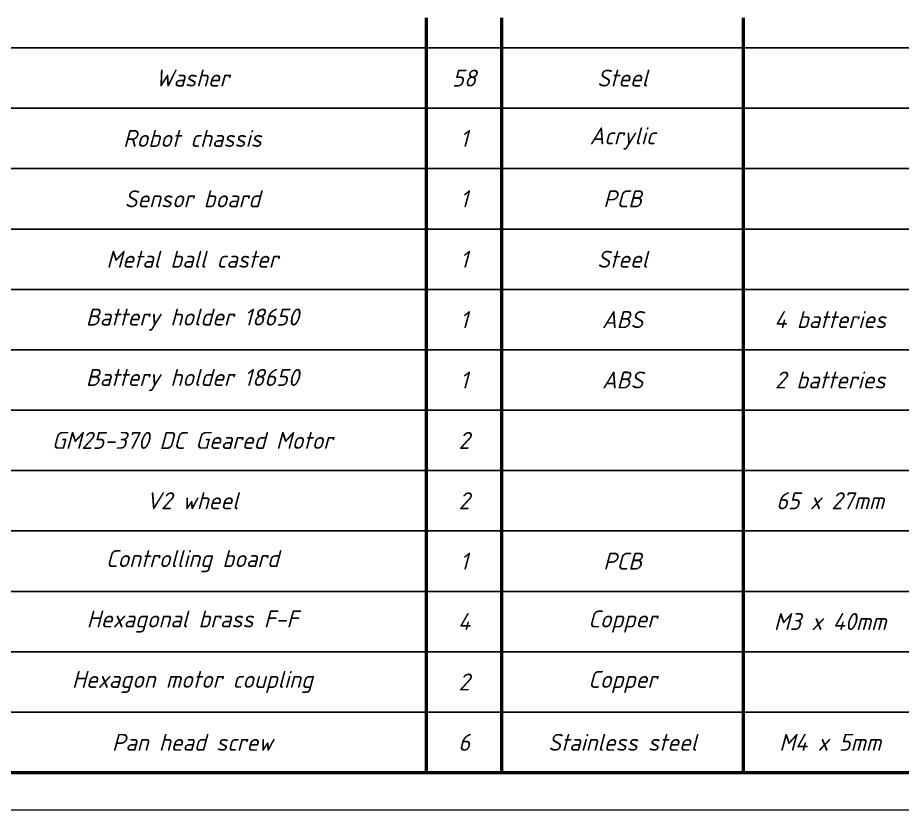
# Model space of a CAD drawing. Header units: inches. Extents: x -1846 to 3013, y 0 to 1997.
# Drawn here: x 2704 to 2821.2, y 155.6 to 260.6 of the extents above; entities that cross this region are included whole.
import ezdxf

# ---------------------------------------------------------------- set-up
doc = ezdxf.new("R2010")
doc.units = ezdxf.units.IN
doc.layers.get('0').update_dxf_attribs({"color": 2, "lineweight": 0})
doc.layers.add('Basic', color=7, linetype='Continuous', lineweight=50)
doc.layers.add('Thin', color=3, linetype='Continuous', lineweight=25)
doc.styles.add('Annotative', font='')
doc.styles.get('Annotative').set_extended_font_data('TCVN 7284', italic=True)

msp = doc.modelspace()

# ---------------------------------------------------------------- linework, layer by layer
msp.add_line((3013.14, 155.65), (2419.14, 155.65))
at = {"layer": 'Basic'}
for p, q in [((2758.14, 248.65), (2758.14, 260.65)), ((2768.14, 248.65), (2768.14, 260.65)), ((2800.14, 248.65), (2800.14, 260.65)), ((2758.14, 240.65), (2758.14, 248.65)), ((2768.14, 240.65), (2768.14, 248.65)), ((2800.14, 240.65), (2800.14, 248.65)), ((2758.14, 232.65), (2758.14, 240.65)), ((2768.14, 232.65), (2768.14, 240.65)), ((2800.14, 232.65), (2800.14, 240.65)), ((2758.14, 168.65), (2758.14, 232.65)), ((2768.14, 168.65), (2768.14, 232.65)), ((2800.14, 168.65), (2800.14, 232.65)), ((2758.14, 160.65), (2758.14, 168.65)), ((2768.14, 160.65), (2768.14, 168.65)), ((2800.14, 160.65), (2800.14, 168.65)), ((2444.14, 160.65), (3008.14, 160.65))]:
    msp.add_line(p, q, dxfattribs=at)
at = {"layer": 'Thin'}
for p, q in [((2638.14, 256.65), (2823.14, 256.65)), ((2638.14, 248.65), (2823.14, 248.65)), ((2638.14, 240.65), (2823.14, 240.65)), ((2638.14, 232.65), (2823.14, 232.65)), ((2638.14, 224.65), (2823.14, 224.65)), ((2638.14, 216.65), (2823.14, 216.65)), ((2638.14, 208.65), (2823.14, 208.65)), ((2638.14, 200.65), (2823.14, 200.65)), ((2638.14, 192.65), (2823.14, 192.65)), ((2638.14, 184.65), (2823.14, 184.65)), ((2638.14, 176.65), (2823.14, 176.65)), ((2638.14, 168.65), (2823.14, 168.65))]:
    msp.add_line(p, q, dxfattribs=at)

# ---------------------------------------------------------------- texts
at = {"layer": 'Basic', "char_height": 2.25, "attachment_point": 4, "style": 'Annotative'}
for s, insert, width in [('\\pxqc;{\\fTCVN 7284|b0|i1|c0|p34;Washer}', (2696.14, 252.65), 62), ('\\pxqc;{\\fTCVN 7284|b0|i1|c0|p34;58}', (2758.14, 252.65), 10), ('\\pxqc;{\\fTCVN 7284|b0|i1|c0|p34;Steel}', (2768.14, 252.65), 32), ('\\pxqc;{\\fTCVN 7284|b0|i1|c0|p34;Robot chassis}', (2696.14, 244.65), 62), ('\\pxqc;{\\fTCVN 7284|b0|i1|c0|p34;1}', (2758.14, 244.65), 10), ('\\pxqc;{\\fTCVN 7284|b0|i1|c0|p34;Acrylic}', (2768.14, 244.65), 32), ('\\pxqc;{\\fTCVN 7284|b0|i1|c0|p34;Sensor board}', (2696.14, 236.65), 62), ('\\pxqc;{\\fTCVN 7284|b0|i1|c0|p34;1}', (2758.14, 236.65), 10), ('\\pxqc;{\\fTCVN 7284|b0|i1|c0|p34;PCB}', (2768.14, 236.65), 32), ('\\pxqc;{\\fTCVN 7284|b0|i1|c0|p34;Metal ball caster}', (2696.14, 228.65), 62), ('\\pxqc;{\\fTCVN 7284|b0|i1|c0|p34;1}', (2758.14, 228.65), 10), ('\\pxqc;{\\fTCVN 7284|b0|i1|c0|p34;Steel}', (2768.14, 228.65), 32), ('\\pxqc;{\\fTCVN 7284|b0|i1|c0|p34;Battery holder 18650}', (2696.14, 220.65), 62), ('\\pxqc;{\\fTCVN 7284|b0|i1|c0|p34;1}', (2758.14, 220.65), 10), ('\\pxqc;{\\fTCVN 7284|b0|i1|c0|p34;ABS}', (2768.14, 220.65), 32), ('\\pxqc;{\\fTCVN 7284|b0|i1|c0|p34;4 batteries}', (2800.14, 220.65), 23), ('\\pxqc;{\\fTCVN 7284|b0|i1|c0|p34;Battery holder 18650}', (2696.14, 212.65), 62), ('\\pxqc;{\\fTCVN 7284|b0|i1|c0|p34;1}', (2758.14, 212.65), 10), ('\\pxqc;{\\fTCVN 7284|b0|i1|c0|p34;ABS}', (2768.14, 212.65), 32), ('\\pxqc;{\\fTCVN 7284|b0|i1|c0|p34;2 batteries}', (2800.14, 212.65), 23), ('\\pxqc;{\\fTCVN 7284|b0|i1|c0|p34;GM25-370 DC Geared Motor}', (2696.14, 204.65), 62), ('\\pxqc;{\\fTCVN 7284|b0|i1|c0|p34;2}', (2758.14, 204.65), 10), ('\\pxqc;{\\fTCVN 7284|b0|i1|c0|p34;V2 wheel}', (2696.14, 196.65), 62), ('\\pxqc;{\\fTCVN 7284|b0|i1|c0|p34;2}', (2758.14, 196.65), 10), ('\\pxqc;{\\fTCVN 7284|b0|i1|c0|p34;65 x 27mm}', (2800.14, 196.65), 23), ('\\pxqc;{\\fTCVN 7284|b0|i1|c0|p34;Controlling board}', (2696.14, 188.65), 62), ('\\pxqc;{\\fTCVN 7284|b0|i1|c0|p34;1}', (2758.14, 188.65), 10), ('\\pxqc;{\\fTCVN 7284|b0|i1|c0|p34;PCB}', (2768.14, 188.65), 32), ('\\pxqc;{\\fTCVN 7284|b0|i1|c0|p34;Hexagonal brass F-F}', (2696.14, 180.65), 62), ('\\pxqc;{\\fTCVN 7284|b0|i1|c0|p34;4}', (2758.14, 180.65), 10), ('\\pxqc;{\\fTCVN 7284|b0|i1|c0|p34;Copper}', (2768.14, 180.65), 32), ('\\pxqc;{\\fTCVN 7284|b0|i1|c0|p34;M3 x 40mm}', (2800.14, 180.65), 23), ('\\pxqc;{\\fTCVN 7284|b0|i1|c0|p34;Hexagon motor coupling}', (2696.14, 172.65), 62), ('\\pxqc;{\\fTCVN 7284|b0|i1|c0|p34;2}', (2758.14, 172.65), 10), ('\\pxqc;{\\fTCVN 7284|b0|i1|c0|p34;Copper}', (2768.14, 172.65), 32), ('\\pxqc;{\\fTCVN 7284|b0|i1|c0|p34;Pan head screw}', (2696.14, 164.65), 62), ('\\pxqc;{\\fTCVN 7284|b0|i1|c0|p34;6}', (2758.14, 164.65), 10), ('\\pxqc;{\\fTCVN 7284|b0|i1|c0|p34;Stainless steel}', (2768.14, 164.65), 32), ('\\pxqc;{\\fTCVN 7284|b0|i1|c0|p34;M4 x 5mm}', (2800.14, 164.65), 23)]:
    msp.add_mtext(s, dxfattribs=dict(at, insert=insert, width=width))

doc.saveas('drawing.dxf')
